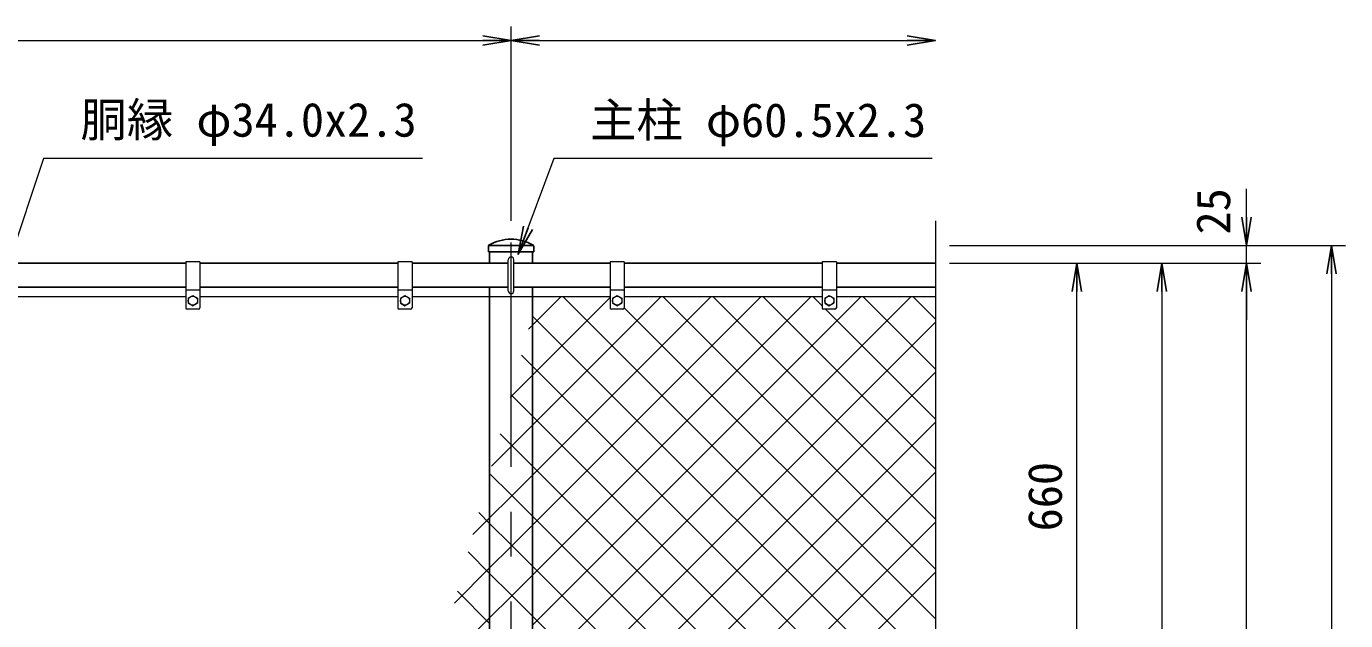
# Model space of a CAD drawing. Units: millimetres, scale not verified. Extents: x -4200 to 4200, y -2970 to 2970.
# Drawn here: x -2270 to -405, y 955 to 1795 of the extents above; entities that cross this region are included whole.
import ezdxf
from ezdxf.enums import TextEntityAlignment as Align

# ---------------------------------------------------------------- set-up
doc = ezdxf.new("R2010")
doc.units = ezdxf.units.MM
doc.header["$LTSCALE"] = 10
doc.linetypes.add('USER1', pattern=[50.8, 31.75, -6.35, 6.35, -6.35])
for name, color, linetype, lineweight in [('0-0_D-STR1', 1, 'Continuous', 25), ('0-1_D-STR3', 3, 'Continuous', 13), ('0-2_D-BMK', 2, 'USER1', 13), ('0-3_D-STR2', 7, 'Continuous', 13), ('0-4_D-STR-DIM', 7, 'Continuous', 13), ('0-A_D-STR-TXT', 7, 'Continuous', 13)]:
    doc.layers.add(name, color=color, linetype=linetype, lineweight=lineweight)
doc.layers.add('0-5_0', color=7, linetype='Continuous')
doc.styles.add('ＭＳ ゴシック', font='')
doc.styles.get('ＭＳ ゴシック').set_extended_font_data('MS Gothic')

# ---------------------------------------------------------------- blocks, each defined once
blk = doc.blocks.new('_Open')
at = {"layer": '0-5_0'}
blk.add_line((-10, 1.667), (0, 0), dxfattribs=at)
blk.add_lwpolyline([(-10, -1.667), (0, 0), (-10, 0)], dxfattribs=at)

msp = doc.modelspace()

# ---------------------------------------------------------------- linework, layer by layer
at = {"layer": '0-0_D-STR1'}
for p, q in [((-1616.75, 1484.28), (-1616.75, 1476.23)), ((-1552.55, 1476.23), (-1616.75, 1476.23)), ((-1552.89, 1485.23), (-1616.42, 1485.23)), ((-1614.9, 1476.23), (-1614.9, 1460.23)), ((-1554.4, 1460.23), (-1554.4, 1476.23)), ((-1552.55, 1484.28), (-1552.55, 1476.23)), ((-2044.65, 1460.23), (-2324.65, 1460.23)), ((-1744.65, 1460.23), (-2024.65, 1460.23)), ((-1588.65, 1460.23), (-1724.65, 1460.23)), ((-1444.65, 1460.23), (-1580.65, 1460.23)), ((-1144.65, 1460.23), (-1424.65, 1460.23)), ((-984.65, 1460.23), (-1124.65, 1460.23)), ((-2044.65, 1426.23), (-2324.65, 1426.23)), ((-1744.65, 1426.23), (-2024.65, 1426.23)), ((-1588.65, 1426.23), (-1724.65, 1426.23)), ((-1614.9, 1426.23), (-1614.9, -475.77)), ((-1444.65, 1426.23), (-1580.65, 1426.23)), ((-1554.4, -475.77), (-1554.4, 1426.23)), ((-1144.65, 1426.23), (-1424.65, 1426.23)), ((-984.65, 1426.23), (-1124.65, 1426.23))]:
    msp.add_line(p, q, dxfattribs=at)
for centre, radius, start, end in [((-1584.65, 1433.05), 61.17, 59.14927, 120.85073), ((-1615.25, 1484.28), 1.5, 120.85073, 180), ((-1554.05, 1484.28), 1.5, 0, 59.14927)]:
    msp.add_arc(centre, radius, start, end, dxfattribs=at)
at = {"layer": '0-1_D-STR3'}
for p, q in [((-2044.65, 1462.23), (-2044.65, 1397.23)), ((-2024.65, 1462.23), (-2044.65, 1462.23)), ((-2024.65, 1462.23), (-2024.65, 1397.23)), ((-1744.65, 1462.23), (-1744.65, 1397.23)), ((-1724.65, 1462.23), (-1744.65, 1462.23)), ((-1724.65, 1462.23), (-1724.65, 1397.23)), ((-1588.65, 1421.23), (-1588.65, 1465.23)), ((-1580.65, 1421.23), (-1580.65, 1465.23)), ((-1444.65, 1462.23), (-1444.65, 1397.23)), ((-1424.65, 1462.23), (-1444.65, 1462.23)), ((-1424.65, 1462.23), (-1424.65, 1397.23)), ((-1144.65, 1462.23), (-1144.65, 1397.23)), ((-1124.65, 1462.23), (-1144.65, 1462.23)), ((-1124.65, 1462.23), (-1124.65, 1397.23)), ((-2024.65, 1422.23), (-2044.65, 1422.23)), ((-1724.65, 1422.23), (-1744.65, 1422.23)), ((-1424.65, 1422.23), (-1444.65, 1422.23)), ((-1124.65, 1422.23), (-1144.65, 1422.23)), ((-2324.65, 1413.23), (-2044.65, 1413.23)), ((-2041.15, 1410.97), (-2034.65, 1414.73)), ((-2041.15, 1410.97), (-2041.15, 1403.48)), ((-2034.65, 1414.73), (-2028.15, 1410.97)), ((-2028.15, 1410.97), (-2028.15, 1403.48)), ((-2024.65, 1413.23), (-1744.65, 1413.23)), ((-1741.15, 1410.97), (-1734.65, 1414.73)), ((-1741.15, 1410.97), (-1741.15, 1403.48)), ((-1734.65, 1414.73), (-1728.15, 1410.97)), ((-1728.15, 1410.97), (-1728.15, 1403.48)), ((-1724.65, 1413.23), (-1444.65, 1413.23)), ((-1441.15, 1410.97), (-1434.65, 1414.73)), ((-1441.15, 1410.97), (-1441.15, 1403.48)), ((-1434.65, 1414.73), (-1428.15, 1410.97)), ((-1428.15, 1410.97), (-1428.15, 1403.48)), ((-1424.65, 1413.23), (-1144.65, 1413.23)), ((-1141.15, 1410.97), (-1134.65, 1414.73)), ((-1141.15, 1410.97), (-1141.15, 1403.48)), ((-1134.65, 1414.73), (-1128.15, 1410.97)), ((-1128.15, 1410.97), (-1128.15, 1403.48)), ((-1124.65, 1413.23), (-984.65, 1413.23)), ((-2026.65, 1395.23), (-2042.65, 1395.23)), ((-1726.65, 1395.23), (-1742.65, 1395.23)), ((-1426.65, 1395.23), (-1442.65, 1395.23)), ((-1126.65, 1395.23), (-1142.65, 1395.23))]:
    msp.add_line(p, q, dxfattribs=at)
for points in [[(-2041.15, 1403.48), (-2034.65, 1399.73), (-2028.15, 1403.48)], [(-1741.15, 1403.48), (-1734.65, 1399.73), (-1728.15, 1403.48)], [(-1441.15, 1403.48), (-1434.65, 1399.73), (-1428.15, 1403.48)], [(-1141.15, 1403.48), (-1134.65, 1399.73), (-1128.15, 1403.48)]]:
    msp.add_lwpolyline(points, dxfattribs=at)
for centre in [(-2034.65, 1407.23), (-1734.65, 1407.23), (-1434.65, 1407.23), (-1134.65, 1407.23)]:
    msp.add_circle(centre, 6.49, dxfattribs=at)
for centre, radius, start, end in [((-1584.65, 1465.23), 4, 0, 180), ((-1584.65, 1421.23), 4, 180, 0), ((-2042.65, 1397.23), 2, 180, 270), ((-2026.65, 1397.23), 2, 270, 0), ((-1742.65, 1397.23), 2, 180, 270), ((-1726.65, 1397.23), 2, 270, 0), ((-1442.65, 1397.23), 2, 180, 270), ((-1426.65, 1397.23), 2, 270, 0), ((-1142.65, 1397.23), 2, 180, 270), ((-1126.65, 1397.23), 2, 270, 0)]:
    msp.add_arc(centre, radius, start, end, dxfattribs=at)
at = {"layer": '0-2_D-BMK'}
msp.add_line((-1584.65, -859.77), (-1584.65, 1500.23), dxfattribs=at)
at = {"layer": '0-3_D-STR2'}
for p, q in [((-1554.4, 1160.43), (-1301.6, 1413.23)), ((-1554.4, 1089.72), (-1230.89, 1413.23)), ((-1554.4, 1019), (-1160.18, 1413.23)), ((-1554.4, 948.29), (-1089.47, 1413.23)), ((-1554.4, 877.58), (-1018.76, 1413.23)), ((-984.65, 886.27), (-1511.61, 1413.23)), ((-984.65, 1027.69), (-1370.19, 1413.23)), ((-984.65, 1098.4), (-1299.48, 1413.23)), ((-984.65, 1169.11), (-1228.77, 1413.23)), ((-1144.65, 1399.82), (-1158.06, 1413.23)), ((-984.65, 1310.53), (-1087.35, 1413.23)), ((-984.65, 1381.24), (-1016.64, 1413.23)), ((-984.65, 956.98), (-1424.68, 1397)), ((-984.65, 1239.82), (-1140.06, 1395.23)), ((-1484.34, 806.23), (-984.65, 1305.91)), ((-1584.65, 1274.14), (-1584.94, 1274.42)), ((-1554.4, 1243.89), (-1584.65, 1274.14)), ((-1116.74, 806.23), (-1554.4, 1243.89)), ((-1413.63, 806.23), (-984.65, 1235.2)), ((-1584.65, 1203.43), (-1600, 1218.77)), ((-1554.4, 1173.18), (-1584.65, 1203.43)), ((-1584.65, 1130.18), (-1554.4, 1160.43)), ((-1187.45, 806.23), (-1554.4, 1173.18)), ((-1342.92, 806.23), (-984.65, 1164.49)), ((-1614.9, 1099.93), (-1584.65, 1130.18)), ((-1638.57, 1076.26), (-1614.9, 1099.93)), ((-1584.65, 1059.47), (-1554.4, 1089.72)), ((-1272.21, 806.23), (-984.65, 1093.78)), ((-1614.9, 1021.54), (-1645.19, 1051.83)), ((-1614.9, 1029.22), (-1584.65, 1059.47)), ((-1664.81, 979.31), (-1614.9, 1029.22)), ((-1584.65, 991.29), (-1614.9, 1021.54)), ((-1584.65, 988.75), (-1554.4, 1019)), ((-1201.5, 806.23), (-984.65, 1023.07)), ((-1614.9, 950.83), (-1660.25, 996.18)), ((-1614.9, 958.5), (-1584.65, 988.75)), ((-1554.4, 961.04), (-1584.65, 991.29)), ((-1691.05, 882.36), (-1614.9, 958.5)), ((-1399.59, 806.23), (-1554.4, 961.04))]:
    msp.add_line(p, q, dxfattribs=at)
for points in [[(-1612.33, 1173.21), (-1584.65, 1200.89), (-1554.4, 1231.14), (-1372.31, 1413.23)], [(-1586.1, 1270.16), (-1584.65, 1271.6), (-1554.4, 1301.85), (-1444.65, 1411.6)], [(-1559.86, 1367.11), (-1554.4, 1372.56), (-1513.74, 1413.23)], [(-984.65, 815.56), (-1554.4, 1385.31), (-1554.82, 1385.72)], [(-1769.77, 591.51), (-1614.9, 746.37), (-1584.65, 776.62), (-1555.05, 806.23), (-1554.4, 806.87), (-984.65, 1376.62)], [(-984.65, 744.85), (-1046.03, 806.23), (-1554.4, 1314.6), (-1569.88, 1330.07)], [(-984.65, 532.72), (-1258.17, 806.23), (-1554.4, 1102.47), (-1584.65, 1132.72), (-1614.9, 1162.97), (-1615.06, 1163.12)], [(-994.35, 471.7), (-1328.88, 806.23), (-1554.4, 1031.75), (-1584.65, 1062), (-1614.9, 1092.25), (-1630.12, 1107.48)]]:
    msp.add_lwpolyline(points, dxfattribs=at)
at = {"layer": '0-4_D-STR-DIM'}
for p, q in [((-1584.65, 1520.23), (-1584.65, 1795.23)), ((-1584.65, 1520.23), (-1584.65, 1795.23)), ((-3344.65, 1775.23), (-1624.65, 1775.23)), ((-1544.65, 1775.23), (-1024.65, 1775.23)), ((-544.65, 1525.23), (-544.65, 1565.23)), ((-984.65, 1520.23), (-984.65, 500.88)), ((-964.65, 1485.23), (-404.65, 1485.23)), ((-964.65, 1485.23), (-524.65, 1485.23)), ((-544.65, 1460.23), (-544.65, 1485.23)), ((-964.65, 1460.23), (-644.65, 1460.23)), ((-964.65, 1460.23), (-524.65, 1460.23)), ((-964.65, 1460.23), (-524.65, 1460.23)), ((-964.65, 1460.23), (-764.65, 1460.23)), ((-424.65, 1445.23), (-424.65, -804.77)), ((-784.65, 840.23), (-784.65, 1420.23)), ((-664.65, 1420.23), (-664.65, -469.77)), ((-544.65, -499.77), (-544.65, 1420.23)), ((-544.65, 1420.23), (-544.65, 1380.23))]:
    msp.add_line(p, q, dxfattribs=at)
at = {"layer": '0-A_D-STR-TXT'}
for points in [[(-1709.99, 1608.48), (-2245.94, 1608.48), (-2294.03, 1462.13)], [(-989.26, 1608.23), (-1523.94, 1608.23), (-1573.97, 1474.67)]]:
    msp.add_lwpolyline(points, dxfattribs=at)

# ---------------------------------------------------------------- block references
at = {"layer": '0-4_D-STR-DIM', "xscale": 4, "yscale": 4}
for p in [(-1584.65, 1775.23), (-984.65, 1775.23)]:
    msp.add_blockref('_Open', p, dxfattribs=at)
for p, rotation in [((-1584.65, 1775.23), 180), ((-544.65, 1485.23), 270), ((-424.65, 1485.23), 90), ((-784.65, 1460.23), 90), ((-664.65, 1460.23), 90), ((-544.65, 1460.23), 90), ((-544.65, 1460.23), 90)]:
    msp.add_blockref('_Open', p, dxfattribs=dict(at, rotation=rotation))
at = {"layer": '0-A_D-STR-TXT', "xscale": 4, "yscale": 4, "rotation": 249.46512}
msp.add_blockref('_Open', (-1574.67, 1472.8), dxfattribs=at)

# ---------------------------------------------------------------- texts
at = {"layer": '0-4_D-STR-DIM', "style": 'ＭＳ ゴシック'}
for s, p in [('25', (-553.38, 1500.87)), ('660', (-791.4, 1080.98))]:
    msp.add_text(s, height=48.09, rotation=90, dxfattribs=at).set_placement(p, align=Align.BOTTOM_LEFT)
at = {"layer": '0-A_D-STR-TXT', "style": 'ＭＳ ゴシック'}
for s, p in [('胴縁 φ34.0x2.3', (-2193.49, 1624.75)), ('主柱 φ60.5x2.3', (-1473.02, 1624.24))]:
    msp.add_text(s, height=48.09, dxfattribs=at).set_placement(p, align=Align.BOTTOM_LEFT)

doc.saveas('drawing.dxf')
